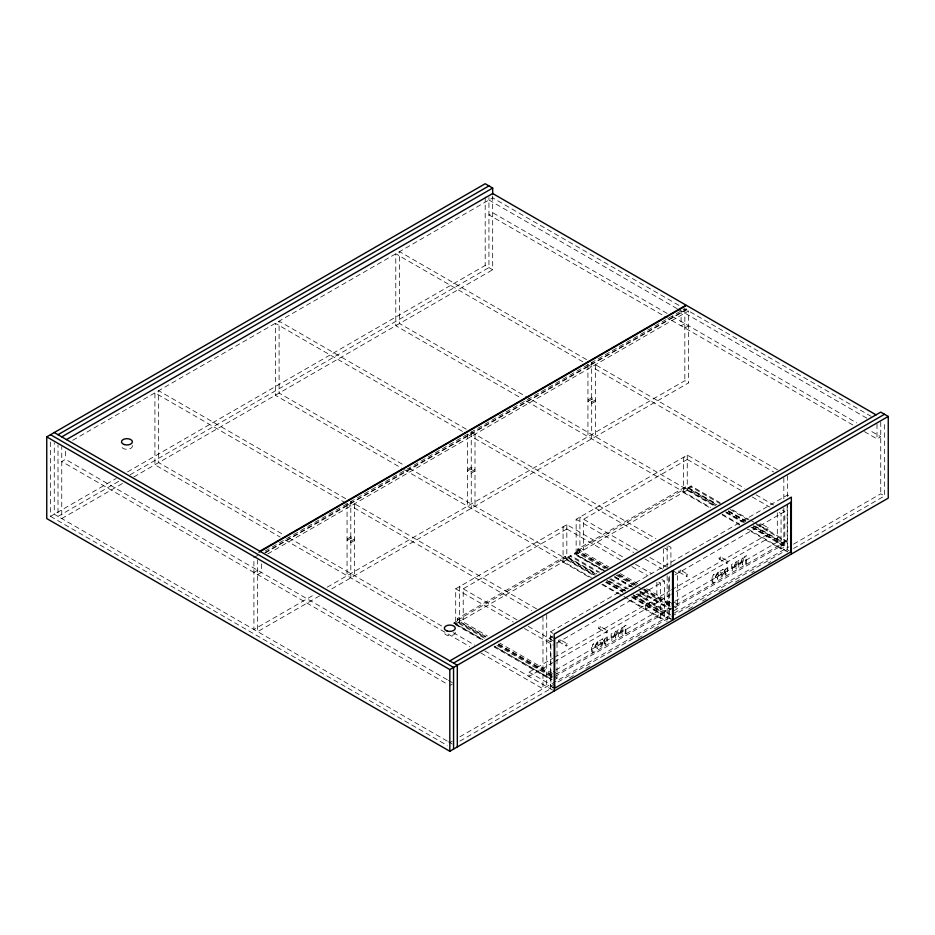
<?xml version="1.0" encoding="UTF-8"?>
<svg xmlns="http://www.w3.org/2000/svg" width="935" height="935" viewBox="0 0 935 935"><rect width="100%" height="100%" fill="white"/><g stroke="black" fill="none" stroke-linecap="round" stroke-linejoin="round"><path stroke-width="0.7" stroke-dasharray="4.67 3.51" d="M72.731 440.303L492.687 197.846L683.543 308.036M447.246 679.722L65.508 459.33L61.757 461.493L447.281 684.081M50.502 441.998L50.502 516.389L116.174 478.475M127.546 471.906L485.183 265.435L492.687 269.759L492.687 194.959M118.663 481.373L58.005 516.389L58.005 444.908M130.035 474.805L488.935 267.597L488.935 197.565M122.415 483.535L61.757 518.563L61.757 446.638M133.787 476.967L492.687 269.759M257.698 555.39L253.911 557.576L253.911 629.5L314.569 594.473M265.213 551.054L684.841 308.784L871.046 416.285M264.85 552.69L686.08 309.497M265.283 552.936L686.5 309.742L686.5 306.855M267.714 553.941L688.592 310.946L688.592 382.871L330.955 589.342M253.911 572.43L257.663 570.268M684.841 323.639L681.089 325.801L681.089 310.946M257.663 574.604L261.414 572.43L261.414 562.987M684.841 327.975L688.592 325.801M327.203 587.18L684.841 380.697L688.592 382.871M319.583 595.911L257.663 631.663L257.663 559.749M481.969 639.248L455.707 624.077L455.707 588.805L566.82 524.652L624.346 557.868M603.659 570.432L576.147 554.548L576.147 519.276L687.26 455.123L744.786 488.339M566.82 528.988L463.211 588.805L463.211 619.508L459.459 617.334M687.26 459.459L583.65 519.276L583.65 549.967L579.899 547.805M486.083 636.793L457.32 620.185L457.32 618.573L565.207 556.278L595.221 573.611M607.773 567.977L577.748 550.645L577.748 549.044L685.647 486.749L716.911 504.795M457.32 620.185L565.207 557.891L595.221 575.224M577.748 550.645L685.647 488.362L715.661 505.683M484.4 638.173L456.783 622.231L453.989 623.832L453.989 622.839L456.783 621.237L485.651 637.904M595.513 574.02L567.896 558.078L567.896 557.085L570.677 555.472L599.545 572.15M602.047 570.245L574.429 554.303L574.429 553.31L577.222 551.697L606.09 568.375M715.941 504.491L688.324 488.537L688.324 487.556L691.117 485.943L719.985 502.609M567.896 558.078L570.677 556.465L598.295 572.407M574.429 554.303L577.222 552.69L604.84 568.632M688.324 488.537L691.117 486.936L721.247 504.327M463.211 619.508L566.82 559.691L563.069 557.517M583.65 549.967L687.26 490.15L683.508 487.988M455.707 624.077L459.459 621.915L485.721 637.074M620.595 560.03L563.069 526.826L563.069 562.099L566.82 559.936L594.333 575.82M576.147 554.548L579.899 552.386L607.411 568.27M741.034 490.501L683.508 457.285L683.508 492.57L687.26 490.396L714.772 506.279M449.817 685.542L452.318 684.093M864.349 431.608L876.995 438.912L880.747 436.738L869.375 430.17M550.47 688.814L550.47 631.885L787.597 494.977L791.349 497.139M554.654 688.265L550.902 686.091L550.902 636.583L553.403 635.134M553.029 635.975L546.718 639.61L550.47 641.784L552.994 640.323M528.24 626.356L557.015 642.953L664.364 580.974L664.364 616.258L660.613 618.421L625.597 598.201M674.941 574.873L784.804 511.445L784.804 546.718L781.052 548.88L747.287 529.385M552.994 662.599L529.035 676.437L529.035 672.113L552.994 658.275M554.256 657.55L670.29 590.546M671.552 589.821L766.151 535.206L766.151 539.542L671.552 594.157M554.256 661.875L670.29 594.882M555.787 670.033L656.861 611.677L660.613 613.839M674.953 601.228L777.301 542.136L781.052 544.31M494.159 646.038L549.394 677.922L552.188 676.321L552.188 677.302L549.394 678.915L494.159 647.032M554.864 676.508L662.763 614.213L662.763 612.6L554.864 674.895L499.839 643.128M633.17 594.777L663.301 612.168L666.082 610.555L666.082 611.548L663.301 613.161L633.17 595.759M675.304 606.967L783.191 544.673L783.191 543.071L675.304 605.366L675.304 606.967L671.552 604.805M754.861 525.961L783.729 542.639L786.522 541.026L786.522 542.019L783.729 543.621L753.61 526.23M639.704 591.984L669.834 609.386L672.627 607.773L642.497 590.382M557.015 642.953L557.015 678.237L553.263 680.399L494.475 646.471M673.691 610.871L677.443 608.697L677.443 573.424L673.691 571.262M449.817 742.6L452.33 741.151M459.88 736.792L673.492 613.465M674.077 613.126L788.871 546.846M793.546 544.147L880.747 493.809L884.498 495.971L884.498 421.568M550.902 686.091L668.817 618.012L668.817 574.324M671.751 616.317L787.165 549.687L790.917 551.86M459.856 741.139L555.519 685.904M569.392 677.898L574.441 674.988M585.789 668.431L590.827 665.521M638.067 638.243L643.128 635.321M654.5 628.764L659.549 625.842M688.616 609.059L693.676 606.137M702.524 601.03L706.311 598.844M718.945 591.551L724.006 588.629M735.378 582.061L740.426 579.151M751.81 572.582L754.335 571.121M768.231 563.092L770.767 561.631M793.511 548.506L884.498 495.971M488.935 200.008L677.279 308.749M678.541 309.473L866.885 418.214M667.122 313.412L492.687 212.701L488.935 214.863L663.371 315.574M672.183 316.322L856.729 422.877M664.633 316.299L854.239 425.776M586.607 359.636L399.537 251.632L399.537 323.545L715.544 505.987M777.476 469.826L591.668 362.558L591.691 438.819M582.856 361.798L395.785 253.794L395.785 325.707L520.935 397.971M587.916 364.72L773.724 472M756.041 494.837L773.549 504.947M782.303 509.996L784.804 511.445M752.289 496.999L769.797 507.109M760.704 523.483A1.216 0.701 -60 0 1 760.319 525.365A1.216 0.701 -60 0 1 759.267 524.757A1.216 0.701 -60 0 1 760.704 523.483L768.208 527.819A1.216 0.701 -60 0 1 767.822 529.689A1.216 0.701 -60 0 1 766.77 529.081A1.216 0.701 -60 0 1 768.208 527.819M732.537 509.856L748.865 519.287M750.115 520.012L753.879 522.186M755.141 522.91L786.522 541.026M759.489 525.587L766.992 529.911M730.025 509.4L748.865 520.269M756.392 524.617L786.522 542.019M688.324 487.556L715.941 503.498M728.494 510.744L746.072 520.889M728.166 511.293L745.674 521.403M753.178 525.739L783.191 543.071M728.494 511.737L744.821 521.157M726.916 512.181L744.424 522.291M753.178 527.352L783.191 544.673M725.654 511.819L744.611 522.77M752.196 527.153L787.597 547.583M726.028 512.789L742.285 522.174M751.039 527.223L784.804 546.718M525.984 400.881L710.53 507.425M721.902 513.993L739.597 524.208M748.444 529.315L787.597 551.919L787.597 504.877M683.508 492.57L711.021 508.453M722.276 514.951L739.784 525.061M720.476 556.851A1.216 0.701 -60 0 1 720.09 558.733A1.216 0.701 -60 0 1 719.038 558.125A1.216 0.701 -60 0 1 720.476 556.851L727.979 561.187A1.216 0.701 -60 0 1 727.594 563.069A1.216 0.701 -60 0 1 726.542 562.461A1.216 0.701 -60 0 1 727.979 561.187M719.26 558.955L726.764 563.291M466.179 429.165L279.098 321.161L279.098 393.074L404.247 465.338M471.217 432.075L655.774 538.63M668.385 545.911L670.909 547.372L670.909 568.947M462.428 431.339L275.346 323.323L275.346 395.248L403.032 468.961M467.465 434.237L652.022 540.804M664.633 548.074L667.158 549.535M680.248 569.929A1.216 0.701 -60 0 1 679.862 571.811A1.216 0.701 -60 0 1 678.81 571.203A1.216 0.701 -60 0 1 680.248 569.929L687.751 574.265A1.216 0.701 -60 0 1 687.365 576.135A1.216 0.701 -60 0 1 686.325 575.539A1.216 0.701 -60 0 1 687.751 574.265M679.032 572.033L686.535 576.357M637.425 550.318L579.899 517.102L579.899 552.386M649.93 557.54L666.188 566.926M576.147 519.276L633.673 552.48M644.928 558.978L662.436 569.088M635.601 564.366L651.859 573.751M661.863 579.536L664.364 580.974M631.85 566.54L648.107 575.925M673.691 601.953L677.443 604.127M577.748 549.044L609.024 567.089M620.279 573.587L637.787 583.697M646.541 588.758L672.803 603.917M619.028 574.476L636.536 584.585M644.04 588.921L670.301 604.08M618.666 574.768L634.923 584.153M643.677 589.202L671.19 605.097M672.44 605.81L677.443 608.697M617.392 574.896L637.471 586.49M638.734 587.215L642.497 589.389M643.747 590.114L672.627 606.78M616.13 575.165L633.708 585.31M574.429 553.31L604.559 570.701M614.599 576.498L632.177 586.654M640.966 591.726L669.834 608.393L669.834 609.386M614.914 576.93L632.422 587.04M639.926 591.376L671.19 609.421M614.599 577.491L630.915 586.911M640.265 593.012A1.216 0.701 -60 0 1 639.879 594.894A1.216 0.701 -60 0 1 638.827 594.286A1.216 0.701 -60 0 1 640.265 593.012L647.768 597.348A1.216 0.701 -60 0 1 647.382 599.23A1.216 0.701 -60 0 1 646.33 598.622A1.216 0.701 -60 0 1 647.768 597.348M610.847 578.672L628.425 588.816M637.214 593.889L666.082 610.555M639.049 595.116L646.553 599.452M609.597 578.94L627.163 589.085M635.952 594.157L666.082 611.548M670.909 614.949L649.463 602.572L649.463 606.908M567.896 557.085L596.764 573.751M609.316 581.009L625.632 590.429M607.727 580.834L625.246 590.943M634 595.992L662.763 612.6M606.803 580.542L625.632 591.411M673.001 619.94L669.25 617.766L669.25 575.539M606.476 581.722L622.745 591.107M632.75 596.881L662.763 614.213M409.285 468.236L593.842 574.791M606.453 582.073L622.92 591.575M631.721 596.67L670.909 619.286M605.588 582.318L623.096 592.428M631.85 597.477L664.364 616.258M404.271 469.674L591.352 577.69M602.701 584.235L667.158 621.448M563.069 562.099L589.331 577.257M601.836 584.48L618.093 593.865M600.036 626.392A1.216 0.701 -60 0 1 599.651 628.273A1.216 0.701 -60 0 1 598.61 627.665A1.216 0.701 -60 0 1 600.036 626.392L607.54 630.716A1.216 0.701 -60 0 1 607.154 632.598A1.216 0.701 -60 0 1 606.114 631.99A1.216 0.701 -60 0 1 607.54 630.716M598.832 628.495L606.336 632.82M345.74 498.706L158.669 390.69L158.669 462.615L283.819 534.867M536.608 608.895L350.8 501.616L350.812 577.877M345.775 503.053L154.918 392.864L154.918 464.777L280.068 537.029M347.049 503.79L531.594 610.333M550.47 631.885L552.971 633.322M559.82 639.458A1.216 0.701 -60 0 1 559.434 641.34A1.216 0.701 -60 0 1 558.382 640.732A1.216 0.701 -60 0 1 559.82 639.458L567.323 643.794A1.216 0.701 -60 0 1 566.937 645.676A1.216 0.701 -60 0 1 565.885 645.068A1.216 0.701 -60 0 1 567.323 643.794M550.902 636.583L554.654 638.745M558.604 641.562L566.107 645.898M516.985 619.847L459.459 586.642L459.459 621.915M455.707 588.805L513.233 622.02M524.488 628.519L553.263 645.127M553.263 671.494L557.015 673.656M457.32 618.573L487.334 635.905M498.589 644.005L552.363 675.058M498.226 644.297L557.015 678.237M498.203 645.15L552.188 676.321M496.952 645.419L552.188 677.302M453.989 622.839L482.869 639.517M455.251 624.557L481.607 639.774M529.035 672.113L550.47 684.49M288.857 537.777L443.073 626.812M453.171 632.644L474.664 645.056M484.774 650.889L554.221 690.988M285.105 539.939L469.65 646.494M481.022 653.051L542.966 688.814L542.966 616.901M448.508 680.458L452.295 682.644M447.21 741.093L54.253 514.227L54.253 442.746M448.473 741.829L452.259 744.015M50.502 516.389L447.246 745.452M880.747 421.884L880.747 493.809M876.995 424.058L876.995 438.912M787.597 475.67L787.597 497.245M787.165 505.999L787.165 549.687M783.834 477.832L783.834 499.407M783.834 508.044L783.834 549.757M783.729 542.639L783.729 543.621M781.052 548.88L781.052 513.607L777.301 511.445L777.301 542.136M746.399 564.308L746.399 555.647L744.272 556.874L744.272 557.505L745.686 556.699L745.686 564.085L744.272 565.535M714.223 582.891L714.223 582.248L712.809 583.066L712.809 575.679L714.223 574.219L712.096 575.457L712.096 584.118M691.117 485.943L691.117 486.936M687.26 455.123L687.26 490.396M685.647 486.749L685.647 488.362M684.841 308.784L684.841 380.697M667.158 546.589L667.158 567.323M667.158 575.843L667.158 620.01M663.406 548.751L663.406 568.106M663.301 612.168L663.301 613.161M660.613 618.421L660.613 583.136L656.861 580.974L656.861 611.677M645.711 604.746L645.711 609.071M625.959 633.848L625.959 625.176L623.832 626.403L623.832 627.046L625.246 626.228L625.246 633.626L623.832 635.075M595.443 364.732L595.443 436.645M593.783 652.42L593.783 651.788L592.381 652.595L592.381 645.208L593.783 643.759L591.656 644.986L591.656 653.647M587.94 364.732L587.94 436.645M577.222 551.697L577.222 552.69M570.677 555.472L570.677 556.465M566.82 524.652L566.82 559.936M565.207 556.278L565.207 557.891M549.394 677.922L549.394 678.915M546.718 614.739L546.718 686.652M485.183 196.864L485.183 265.435M475.003 434.261L475.003 506.186M471.252 432.099L471.252 508.348M467.5 434.261L467.5 506.186M456.783 621.237L456.783 622.231M354.564 503.801L354.564 575.715M347.06 503.801L347.06 575.715M65.508 451.231L65.508 459.33M455.251 632.259A5.458 3.156 0 0 1 449.992 635.706A5.458 3.156 0 0 1 444.347 632.469M132.267 445.457A5.458 3.156 0 0 1 127.113 449.303A5.458 3.156 0 0 1 121.538 445.656M603.706 640.814C606.523 654.243 610.333 626.263 603.706 640.814M724.146 571.273C726.962 584.714 730.773 556.734 724.146 571.273M604.548 639.996C605.401 651.917 608.942 630.693 604.548 639.996M724.987 570.455C725.84 582.388 729.37 561.164 724.987 570.455M602.9 643.315L601.719 646.062L599.265 647.277C600.539 646.704 604.244 640.989 599.522 644.157L599.522 640.744L602.865 638.815L600.305 641.071C598.926 644.706 603.075 640.218 602.9 643.315M723.339 573.774L722.159 576.533L719.705 577.736C720.978 577.175 724.683 571.46 719.95 574.628L719.95 571.215L723.293 569.286L720.745 571.53C719.354 575.177 723.515 570.689 723.339 573.774M615.242 631.674L613.769 636.209L612.25 633.392L611.139 634.035L611.139 640.662L611.899 640.218L611.899 634.514L613.477 637.483L615.557 632.411L615.557 638.114L616.364 637.647L616.364 631.02L615.242 631.674M621.693 627.946L620.221 632.481L618.701 629.676L617.603 630.307L617.603 636.934L618.351 636.49L618.351 630.786L619.928 633.766L622.009 628.682L622.009 634.386L622.815 633.918L622.815 627.292L621.693 627.946M735.681 562.134L734.209 566.668L732.689 563.863L731.579 564.506L731.579 571.121L732.339 570.689L732.339 564.985L733.917 567.954L735.985 562.87L735.985 568.573L736.803 568.106L736.803 561.491L735.681 562.134M742.133 558.405L740.66 562.94L739.141 560.135L738.031 560.778L738.031 567.393L738.79 566.961L738.79 561.257L740.368 564.226L742.448 559.142L742.448 564.857L743.255 564.389L743.255 557.763L742.133 558.405M597.044 643.222L594.987 646.997L597.044 645.804L597.044 643.222M717.484 573.693L715.427 577.456L717.484 576.276L717.484 573.693M597.079 642.158L594.356 647.137L594.356 648.072L597.044 646.517L597.044 648.797L598.552 645.653L598.552 644.94L597.827 645.36L597.827 641.726L597.079 642.158M717.519 572.617L714.784 577.608L714.784 578.543L717.484 576.988L717.484 579.268L718.992 576.112L718.992 575.399L718.267 575.82L718.267 572.185L717.519 572.617M350.812 536.842L347.06 539.016L350.812 541.178L354.564 539.016L350.812 536.842M471.252 467.313L467.5 469.475L471.252 471.649L475.003 469.475L471.252 467.313M591.691 397.784L587.94 399.946L591.691 402.108L595.443 399.946L591.691 397.784M350.812 538.338L347.06 540.5L350.812 542.662L354.564 540.5L350.812 538.338M471.252 468.797L467.5 470.971L471.252 473.133L475.003 470.971L471.252 468.797M591.691 399.268L587.94 401.431L591.691 403.604L595.443 401.431L591.691 399.268"/><path stroke-width="1.4" d="M449.817 660.905L880.747 412.113L888.25 416.437L888.25 498.133L449.817 751.261L46.75 518.563L46.75 436.867L485.183 183.739L492.687 188.064L492.687 193.907M58.005 434.693L488.935 185.901M61.757 436.867L492.687 188.064M66.408 439.625L492.687 193.51L686.08 305.161L259.79 551.276M258.96 552.246L686.5 305.406L876.095 414.871M453.568 663.067L884.498 414.275M46.75 436.867L449.817 669.565L888.25 416.437M54.253 432.531L457.32 665.241L457.32 746.936M50.502 434.693L453.568 667.403L453.568 749.099M791.349 554.081L791.349 497.139L554.221 634.047L554.221 690.988M449.817 669.565L449.817 751.261M672.569 570.666L554.654 638.745L554.654 688.265L672.569 620.185L672.569 570.666M790.917 502.34L673.001 570.42L673.001 619.94L790.917 551.86L790.917 502.34M446.942 630.915A5.458 3.156 0 0 0 455.275 628.32A5.458 3.156 0 0 0 447.222 625.445A5.458 3.156 0 0 0 446.942 630.915M124.063 444.499A5.458 3.156 0 0 0 132.396 441.916A5.458 3.156 0 0 0 124.343 439.041A5.458 3.156 0 0 0 124.063 444.499"/></g></svg>
